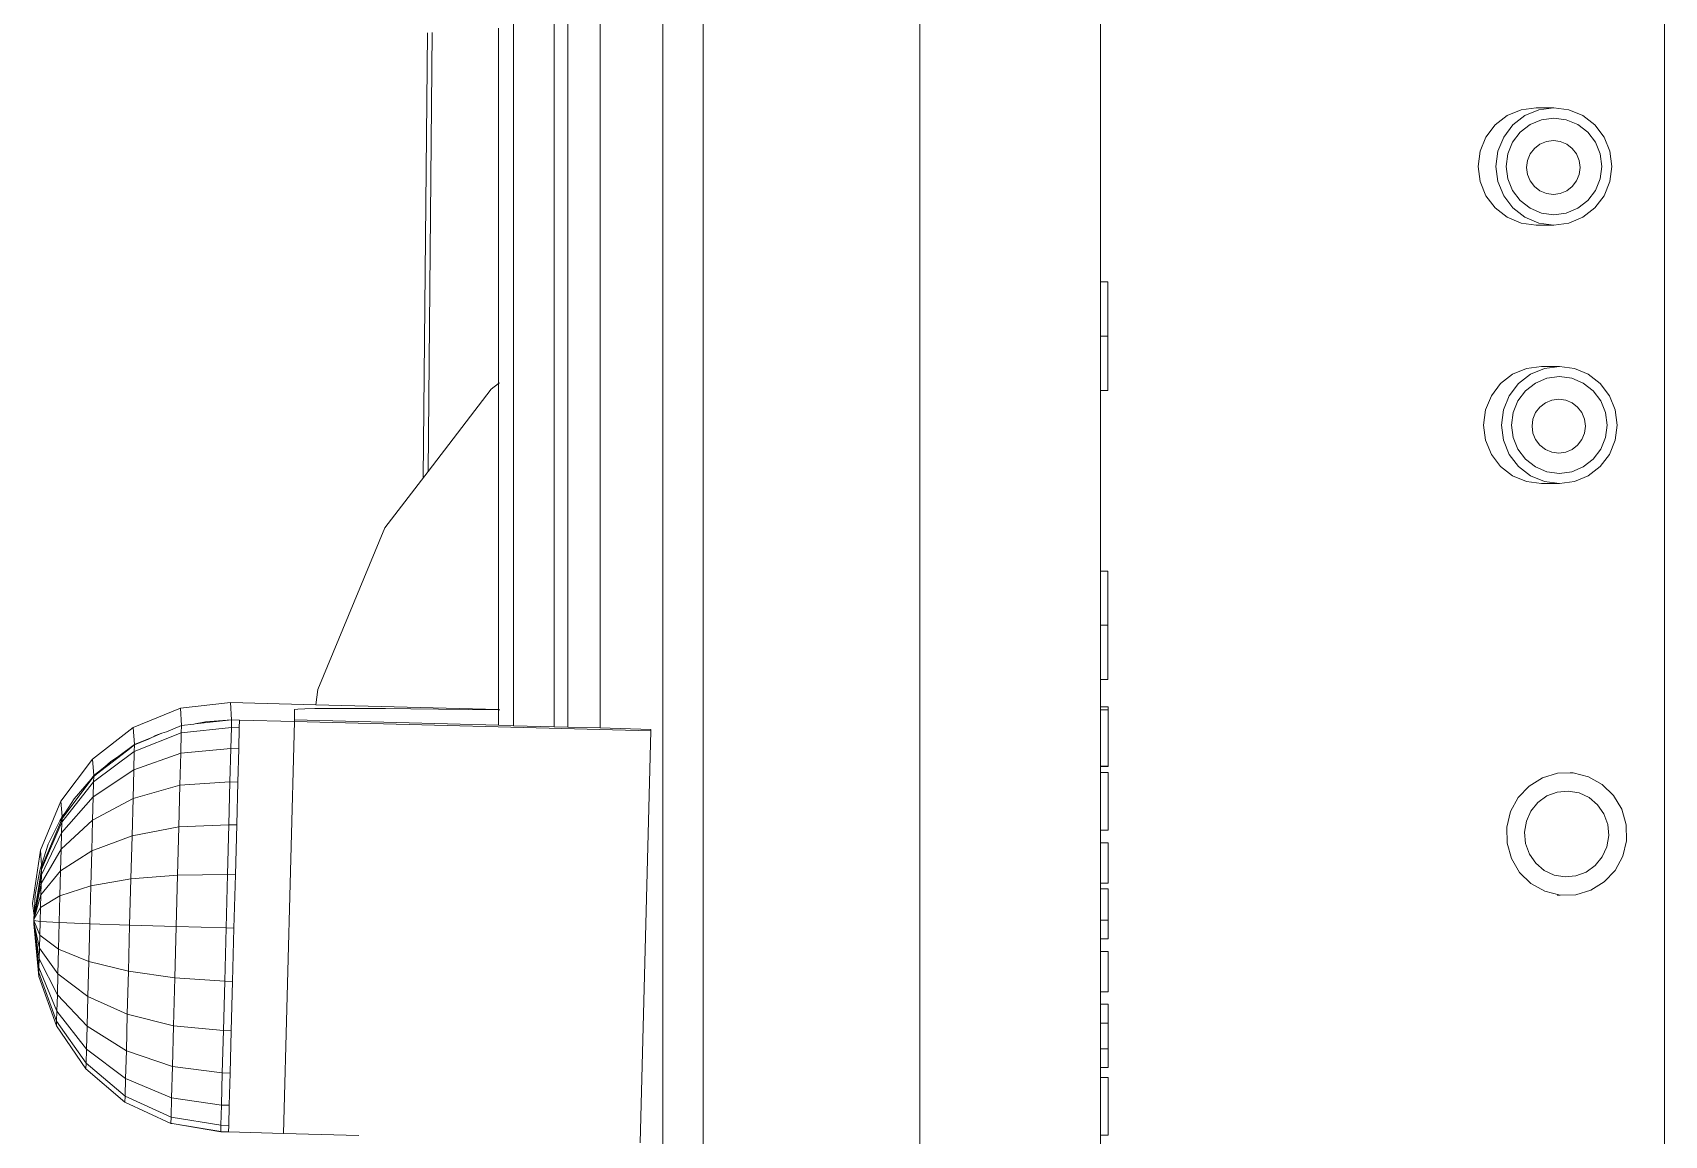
# Model space of a CAD drawing. Header units: millimetres. Extents: x 1448174 to 1599581, y -224422 to -106989.
# Drawn here: x 1466927.1 to 1467165.1, y -127194.9 to -127034.2 of the extents above; entities that cross this region are included whole.
import ezdxf

# ---------------------------------------------------------------- set-up
doc = ezdxf.new("R2010")
doc.units = ezdxf.units.MM
doc.header["$LTSCALE"] = 600
doc.header["$MEASUREMENT"] = 0
doc.layers.add('furniture', color=30, linetype='Continuous', lineweight=9)

msp = doc.modelspace()

# ---------------------------------------------------------------- linework, layer by layer
at = {"layer": 'furniture'}
for p, q in [((1467165.0903, -127386.1827), (1467165.0903, -126941.1498)), ((1467056.5192, -126954.69), (1467056.5192, -127358.6825)), ((1466997.2548, -127135.1996), (1466997.2548, -126968.7595)), ((1467003.1923, -127135.3567), (1467003.1923, -126968.7595)), ((1467019.0197, -127347.916), (1467019.0197, -126980.8026)), ((1467024.9117, -126980.8026), (1467024.9117, -127347.916)), ((1467005.1845, -126988.0308), (1467005.1845, -127135.4095)), ((1467009.8991, -127135.5342), (1467009.8991, -126988.0308)), ((1467082.8587, -126998.7826), (1467082.8587, -127070.5243)), ((1466984.7169, -127034.1935), (1466984.1168, -127099.0529)), ((1466985.4015, -127034.1647), (1466984.8095, -127098.1503)), ((1466995.0989, -127085.3191), (1466995.0989, -127033.5484)), ((1467142.1725, -127046.2784), (1467140.4225, -127047.6358)), ((1467144.2105, -127045.4251), (1467142.1725, -127046.2784)), ((1467144.7612, -127046.2784), (1467143.0111, -127047.6358)), ((1467146.3975, -127045.1341), (1467144.2105, -127045.4251)), ((1467146.7992, -127045.4251), (1467144.7612, -127046.2784)), ((1467146.3975, -127045.1341), (1467148.9862, -127045.1341)), ((1467148.9862, -127045.1341), (1467146.7992, -127045.4251)), ((1467151.1732, -127045.4251), (1467148.9862, -127045.1341)), ((1467153.2112, -127046.2784), (1467151.1732, -127045.4251)), ((1467154.9612, -127047.6358), (1467153.2112, -127046.2784)), ((1467140.4225, -127047.6358), (1467139.0796, -127049.4049)), ((1467143.0111, -127047.6358), (1467141.6683, -127049.4049)), ((1467144.053, -127048.689), (1467142.9443, -127050.1496)), ((1467145.4979, -127047.5683), (1467144.053, -127048.689)), ((1467147.1805, -127046.8637), (1467145.4979, -127047.5683)), ((1467148.9862, -127046.6234), (1467147.1805, -127046.8637)), ((1467150.7918, -127046.8637), (1467148.9862, -127046.6234)), ((1467152.4745, -127047.5683), (1467150.7918, -127046.8637)), ((1467153.9194, -127048.689), (1467152.4745, -127047.5683)), ((1467155.0281, -127050.1496), (1467153.9194, -127048.689)), ((1467156.3041, -127049.4049), (1467154.9612, -127047.6358)), ((1467139.0796, -127049.4049), (1467138.2355, -127051.4649)), ((1467141.6683, -127049.4049), (1467140.8241, -127051.4649)), ((1467142.9443, -127050.1496), (1467142.2473, -127051.8504)), ((1467146.1469, -127051.046), (1467145.5278, -127051.8616)), ((1467146.9537, -127050.4202), (1467146.1469, -127051.046)), ((1467147.8933, -127050.0268), (1467146.9537, -127050.4202)), ((1467148.9016, -127049.8926), (1467147.8933, -127050.0268)), ((1467149.9098, -127050.0268), (1467148.9016, -127049.8926)), ((1467150.8494, -127050.4202), (1467149.9098, -127050.0268)), ((1467151.6562, -127051.046), (1467150.8494, -127050.4202)), ((1467152.2753, -127051.8616), (1467151.6562, -127051.046)), ((1467155.725, -127051.8504), (1467155.0281, -127050.1496)), ((1467157.1482, -127051.4649), (1467156.3041, -127049.4049)), ((1467138.2355, -127051.4649), (1467137.9475, -127053.6757)), ((1467137.9475, -127053.6757), (1467138.2355, -127055.8864)), ((1467140.8241, -127051.4649), (1467140.5362, -127053.6757)), ((1467140.5362, -127053.6757), (1467140.8241, -127055.8864)), ((1467142.2473, -127051.8504), (1467142.0096, -127053.6757)), ((1467142.0096, -127053.6757), (1467142.2473, -127055.5009)), ((1467145.1387, -127052.8113), (1467145.0059, -127053.8305)), ((1467145.5278, -127051.8616), (1467145.1387, -127052.8113)), ((1467152.6644, -127052.8113), (1467152.2753, -127051.8616)), ((1467152.7972, -127053.8305), (1467152.6644, -127052.8113)), ((1467155.9627, -127053.6757), (1467155.725, -127051.8504)), ((1467155.725, -127055.5009), (1467155.9627, -127053.6757)), ((1467157.4361, -127053.6757), (1467157.1482, -127051.4649)), ((1467157.1482, -127055.8864), (1467157.4361, -127053.6757)), ((1467138.2355, -127055.8864), (1467139.0796, -127057.9465)), ((1467140.8241, -127055.8864), (1467141.6683, -127057.9465)), ((1467142.2473, -127055.5009), (1467142.9443, -127057.2018)), ((1467145.0059, -127053.8305), (1467145.1387, -127054.8497)), ((1467145.1387, -127054.8497), (1467145.5278, -127055.7994)), ((1467145.5278, -127055.7994), (1467146.1469, -127056.615)), ((1467151.6562, -127056.615), (1467152.2753, -127055.7994)), ((1467152.2753, -127055.7994), (1467152.6644, -127054.8497)), ((1467152.6644, -127054.8497), (1467152.7972, -127053.8305)), ((1467155.0281, -127057.2018), (1467155.725, -127055.5009)), ((1467156.3041, -127057.9465), (1467157.1482, -127055.8864)), ((1467139.0796, -127057.9465), (1467140.4225, -127059.7155)), ((1467141.6683, -127057.9465), (1467143.0111, -127059.7155)), ((1467142.9443, -127057.2018), (1467144.053, -127058.6624)), ((1467146.1469, -127056.615), (1467146.9537, -127057.2408)), ((1467146.9537, -127057.2408), (1467147.8933, -127057.6342)), ((1467147.8933, -127057.6342), (1467148.9016, -127057.7684)), ((1467148.9016, -127057.7684), (1467149.9098, -127057.6342)), ((1467149.9098, -127057.6342), (1467150.8494, -127057.2408)), ((1467150.8494, -127057.2408), (1467151.6562, -127056.615)), ((1467153.9194, -127058.6624), (1467155.0281, -127057.2018)), ((1467154.9612, -127059.7155), (1467156.3041, -127057.9465)), ((1467140.4225, -127059.7155), (1467142.1725, -127061.0729)), ((1467143.0111, -127059.7155), (1467144.7612, -127061.0729)), ((1467144.053, -127058.6624), (1467145.4979, -127059.7831)), ((1467145.4979, -127059.7831), (1467147.1805, -127060.4876)), ((1467147.1805, -127060.4876), (1467148.9862, -127060.7279)), ((1467148.9862, -127060.7279), (1467150.7918, -127060.4876)), ((1467150.7918, -127060.4876), (1467152.4745, -127059.7831)), ((1467152.4745, -127059.7831), (1467153.9194, -127058.6624)), ((1467153.2112, -127061.0729), (1467154.9612, -127059.7155)), ((1467142.1725, -127061.0729), (1467144.2105, -127061.9262)), ((1467144.2105, -127061.9262), (1467146.3975, -127062.2173)), ((1467144.7612, -127061.0729), (1467146.7992, -127061.9262)), ((1467146.3975, -127062.2173), (1467148.9862, -127062.2173)), ((1467146.7992, -127061.9262), (1467148.9862, -127062.2173)), ((1467148.9862, -127062.2173), (1467151.1732, -127061.9262)), ((1467151.1732, -127061.9262), (1467153.2112, -127061.0729)), ((1467082.8587, -127070.5243), (1467083.9123, -127070.5243)), ((1467082.8587, -127070.5243), (1467082.8587, -127078.4262)), ((1467083.9123, -127078.4262), (1467083.9123, -127070.5243)), ((1467082.8587, -127078.4262), (1467083.9123, -127078.4262)), ((1467082.8587, -127078.4262), (1467082.8587, -127086.328)), ((1467083.9123, -127086.328), (1467083.9123, -127078.4262)), ((1467142.9614, -127083.9784), (1467141.2114, -127085.3358)), ((1467144.9994, -127083.1251), (1467142.9614, -127083.9784)), ((1467145.5501, -127083.9784), (1467143.8, -127085.3358)), ((1467147.1864, -127082.8341), (1467144.9994, -127083.1251)), ((1467147.5881, -127083.1251), (1467145.5501, -127083.9784)), ((1467147.9694, -127084.5637), (1467146.2868, -127085.2683)), ((1467147.1864, -127082.8341), (1467149.7751, -127082.8341)), ((1467149.7751, -127082.8341), (1467147.5881, -127083.1251)), ((1467149.7751, -127084.3234), (1467147.9694, -127084.5637)), ((1467151.9621, -127083.1251), (1467149.7751, -127082.8341)), ((1467151.5807, -127084.5637), (1467149.7751, -127084.3234)), ((1467153.2634, -127085.2683), (1467151.5807, -127084.5637)), ((1467154.0001, -127083.9784), (1467151.9621, -127083.1251)), ((1467155.7501, -127085.3358), (1467154.0001, -127083.9784)), ((1466984.8095, -127098.1503), (1466994.0198, -127086.1471)), ((1466994.0198, -127086.1471), (1466995.0989, -127085.3191)), ((1466995.0989, -127085.3191), (1466995.2411, -127085.21)), ((1466995.0989, -127132.8546), (1466995.0989, -127085.3191)), ((1467082.8587, -127086.328), (1467083.9123, -127086.328)), ((1467082.8587, -127112.6676), (1467082.8587, -127086.328)), ((1467141.2114, -127085.3358), (1467139.8685, -127087.1049)), ((1467143.8, -127085.3358), (1467142.4572, -127087.1049)), ((1467144.8419, -127086.389), (1467143.7332, -127087.8496)), ((1467146.2868, -127085.2683), (1467144.8419, -127086.389)), ((1467154.7083, -127086.389), (1467153.2634, -127085.2683)), ((1467155.817, -127087.8496), (1467154.7083, -127086.389)), ((1467157.093, -127087.1049), (1467155.7501, -127085.3358)), ((1467139.0244, -127089.1649), (1467138.7364, -127091.3757)), ((1467139.8685, -127087.1049), (1467139.0244, -127089.1649)), ((1467141.613, -127089.1649), (1467141.3251, -127091.3757)), ((1467142.4572, -127087.1049), (1467141.613, -127089.1649)), ((1467143.7332, -127087.8496), (1467143.0362, -127089.5504)), ((1467146.9358, -127088.746), (1467146.3168, -127089.5616)), ((1467147.7427, -127088.1202), (1467146.9358, -127088.746)), ((1467148.6822, -127087.7268), (1467147.7427, -127088.1202)), ((1467149.6905, -127087.5926), (1467148.6822, -127087.7268)), ((1467150.6987, -127087.7268), (1467149.6905, -127087.5926)), ((1467151.6383, -127088.1202), (1467150.6987, -127087.7268)), ((1467152.4451, -127088.746), (1467151.6383, -127088.1202)), ((1467153.0642, -127089.5616), (1467152.4451, -127088.746)), ((1467156.5139, -127089.5504), (1467155.817, -127087.8496)), ((1467157.9371, -127089.1649), (1467157.093, -127087.1049)), ((1467158.2251, -127091.3757), (1467157.9371, -127089.1649)), ((1467138.7364, -127091.3757), (1467139.0244, -127093.5864)), ((1467141.3251, -127091.3757), (1467141.613, -127093.5864)), ((1467143.0362, -127089.5504), (1467142.7985, -127091.3757)), ((1467142.7985, -127091.3757), (1467143.0362, -127093.2009)), ((1467145.9276, -127090.5113), (1467145.7948, -127091.5305)), ((1467145.7948, -127091.5305), (1467145.9276, -127092.5497)), ((1467146.3168, -127089.5616), (1467145.9276, -127090.5113)), ((1467153.4533, -127090.5113), (1467153.0642, -127089.5616)), ((1467153.5861, -127091.5305), (1467153.4533, -127090.5113)), ((1467153.4533, -127092.5497), (1467153.5861, -127091.5305)), ((1467156.7517, -127091.3757), (1467156.5139, -127089.5504)), ((1467156.5139, -127093.2009), (1467156.7517, -127091.3757)), ((1467157.9371, -127093.5864), (1467158.2251, -127091.3757)), ((1467139.0244, -127093.5864), (1467139.8685, -127095.6465)), ((1467141.613, -127093.5864), (1467142.4572, -127095.6465)), ((1467143.0362, -127093.2009), (1467143.7332, -127094.9018)), ((1467145.9276, -127092.5497), (1467146.3168, -127093.4994)), ((1467146.3168, -127093.4994), (1467146.9358, -127094.315)), ((1467152.4451, -127094.315), (1467153.0642, -127093.4994)), ((1467153.0642, -127093.4994), (1467153.4533, -127092.5497)), ((1467155.817, -127094.9018), (1467156.5139, -127093.2009)), ((1467157.093, -127095.6465), (1467157.9371, -127093.5864)), ((1467139.8685, -127095.6465), (1467141.2114, -127097.4155)), ((1467142.4572, -127095.6465), (1467143.8, -127097.4155)), ((1467143.7332, -127094.9018), (1467144.8419, -127096.3623)), ((1467144.8419, -127096.3623), (1467146.2868, -127097.4831)), ((1467146.9358, -127094.315), (1467147.7427, -127094.9408)), ((1467147.7427, -127094.9408), (1467148.6822, -127095.3342)), ((1467148.6822, -127095.3342), (1467149.6905, -127095.4684)), ((1467149.6905, -127095.4684), (1467150.6987, -127095.3342)), ((1467150.6987, -127095.3342), (1467151.6383, -127094.9408)), ((1467151.6383, -127094.9408), (1467152.4451, -127094.315)), ((1467153.2634, -127097.4831), (1467154.7083, -127096.3623)), ((1467154.7083, -127096.3623), (1467155.817, -127094.9018)), ((1467155.7501, -127097.4155), (1467157.093, -127095.6465)), ((1466978.5006, -127106.3722), (1466984.8095, -127098.1503)), ((1467141.2114, -127097.4155), (1467142.9614, -127098.7729)), ((1467142.9614, -127098.7729), (1467144.9994, -127099.6262)), ((1467143.8, -127097.4155), (1467145.5501, -127098.7729)), ((1467145.5501, -127098.7729), (1467147.5881, -127099.6262)), ((1467146.2868, -127097.4831), (1467147.9694, -127098.1876)), ((1467147.9694, -127098.1876), (1467149.7751, -127098.4279)), ((1467149.7751, -127098.4279), (1467151.5807, -127098.1876)), ((1467151.5807, -127098.1876), (1467153.2634, -127097.4831)), ((1467151.9621, -127099.6262), (1467154.0001, -127098.7729)), ((1467154.0001, -127098.7729), (1467155.7501, -127097.4155)), ((1467144.9994, -127099.6262), (1467147.1864, -127099.9173)), ((1467147.1864, -127099.9173), (1467149.7751, -127099.9173)), ((1467147.5881, -127099.6262), (1467149.7751, -127099.9173)), ((1467149.7751, -127099.9173), (1467151.9621, -127099.6262)), ((1466968.7448, -127129.9248), (1466978.5006, -127106.3722)), ((1467082.8587, -127112.6676), (1467083.9123, -127112.6676)), ((1467082.8587, -127112.6676), (1467082.8587, -127120.5695)), ((1467083.9123, -127120.5695), (1467083.9123, -127112.6676)), ((1467082.8587, -127120.5695), (1467083.9123, -127120.5695)), ((1467082.8587, -127128.4713), (1467082.8587, -127120.5695)), ((1467083.9123, -127120.5695), (1467083.9123, -127128.4713)), ((1467082.8587, -127128.4713), (1467083.9123, -127128.4713)), ((1467082.8587, -127132.4635), (1467082.8587, -127128.4713)), ((1466948.6828, -127132.6503), (1466955.9923, -127131.8202)), ((1466955.9923, -127131.8202), (1466956.1564, -127134.3504)), ((1466955.9923, -127131.8202), (1466968.4519, -127132.1497)), ((1466968.4519, -127132.1497), (1466968.7448, -127129.9248)), ((1466968.4519, -127132.1497), (1466995.0989, -127132.8546)), ((1466941.8239, -127135.4694), (1466948.6828, -127132.6503)), ((1466948.6828, -127132.6503), (1466948.8469, -127135.1805)), ((1466950.8252, -127134.941), (1466956.1564, -127134.3504)), ((1466956.1564, -127134.3504), (1466952.3639, -127134.6241)), ((1466956.1564, -127134.3504), (1466956.1272, -127135.4519)), ((1466956.1564, -127134.3504), (1466957.3026, -127134.3998)), ((1466957.3026, -127134.3998), (1466957.2735, -127135.5015)), ((1466965.3086, -127134.5925), (1466957.3026, -127134.3998)), ((1466965.3086, -127132.8498), (1466965.8286, -127132.7894)), ((1466965.3086, -127134.3544), (1466965.3086, -127132.8498)), ((1466965.3086, -127134.5925), (1466965.3086, -127134.3544)), ((1466965.3086, -127134.3544), (1466995.0989, -127135.1426)), ((1466965.8286, -127132.7894), (1466966.8203, -127132.7421)), ((1466966.8203, -127132.7421), (1466968.279, -127132.708)), ((1466968.279, -127132.708), (1466970.1983, -127132.6872)), ((1466970.1983, -127132.6872), (1466972.5692, -127132.68)), ((1466972.5692, -127132.68), (1466975.3812, -127132.6863)), ((1466975.3812, -127132.6863), (1466978.6213, -127132.706)), ((1466978.6213, -127132.706), (1466982.2748, -127132.7392)), ((1466982.2748, -127132.7392), (1466986.3252, -127132.7856)), ((1466986.3252, -127132.7856), (1466990.754, -127132.845)), ((1466990.754, -127132.845), (1466995.0989, -127132.9105)), ((1466995.0989, -127132.8546), (1466995.2411, -127132.8584)), ((1466995.0989, -127132.9105), (1466995.0989, -127132.8546)), ((1466995.0989, -127135.1426), (1466995.0989, -127132.9105)), ((1466995.0989, -127132.9105), (1466995.2411, -127132.9127)), ((1467082.8587, -127132.4635), (1467083.9887, -127132.4635)), ((1467082.8587, -127132.4635), (1467082.8587, -127132.896)), ((1467082.8587, -127132.896), (1467083.9887, -127132.896)), ((1467082.8587, -127132.896), (1467082.8587, -127141.0995)), ((1467083.9887, -127132.4635), (1467083.9887, -127132.896)), ((1467083.9887, -127132.896), (1467083.9887, -127141.0995)), ((1466935.8829, -127140.0856), (1466941.8239, -127135.4694)), ((1466941.8239, -127135.4694), (1466941.9833, -127137.9282)), ((1466948.8187, -127136.2434), (1466941.9627, -127138.9513)), ((1466944.5097, -127136.9079), (1466941.9833, -127137.9282)), ((1466944.5097, -127136.9079), (1466943.947, -127137.1902)), ((1466946.0013, -127136.3069), (1466944.5097, -127136.9079)), ((1466945.0477, -127136.6379), (1466944.5097, -127136.9079)), ((1466946.0013, -127136.3069), (1466945.0477, -127136.6379)), ((1466946.6777, -127136.0721), (1466946.0013, -127136.3069)), ((1466946.6777, -127136.0721), (1466948.8469, -127135.1805)), ((1466948.8187, -127136.2434), (1466948.7401, -127139.214)), ((1466948.8469, -127135.1805), (1466948.8187, -127136.2434)), ((1466956.1272, -127135.4519), (1466948.8187, -127136.2434)), ((1466948.8469, -127135.1805), (1466950.6645, -127134.9741)), ((1466950.8252, -127134.941), (1466950.6645, -127134.9741)), ((1466952.3639, -127134.6241), (1466950.8252, -127134.941)), ((1466956.1272, -127135.4519), (1466956.0458, -127138.5271)), ((1466957.2735, -127135.5015), (1466956.1272, -127135.4519)), ((1466957.1922, -127138.5747), (1466957.2735, -127135.5015)), ((1466963.72, -127194.6243), (1466965.3086, -127134.5925)), ((1467017.3153, -127135.9685), (1466965.3086, -127134.5925)), ((1466995.0989, -127135.1426), (1466997.2548, -127135.1996)), ((1466997.2548, -127135.1996), (1467003.1923, -127135.3567)), ((1467003.1923, -127135.3567), (1467005.1845, -127135.4095)), ((1467005.1845, -127135.4095), (1467009.8991, -127135.5342)), ((1467009.8991, -127135.5342), (1467017.3153, -127135.7304)), ((1467017.3153, -127135.9685), (1467015.7268, -127195.9986)), ((1467017.3153, -127135.9685), (1467017.3153, -127135.7304)), ((1466941.9627, -127138.9513), (1466936.0264, -127143.3911)), ((1466940.8307, -127138.8988), (1466936.4721, -127142.2854)), ((1466941.9833, -127137.9282), (1466939.7353, -127139.6421)), ((1466940.8307, -127138.8988), (1466939.7353, -127139.6421)), ((1466940.8307, -127138.8988), (1466941.9879, -127137.9997)), ((1466941.9627, -127138.9513), (1466941.8923, -127141.6148)), ((1466948.7401, -127139.214), (1466941.8923, -127141.6148)), ((1466941.9879, -127137.9997), (1466941.9627, -127138.9513)), ((1466941.9833, -127137.9282), (1466941.9879, -127137.9997)), ((1466941.9879, -127137.9997), (1466943.901, -127137.2133)), ((1466943.947, -127137.1902), (1466943.901, -127137.2133)), ((1466948.7401, -127139.214), (1466948.6165, -127143.8854)), ((1466956.0458, -127138.5271), (1466948.7401, -127139.214)), ((1466956.0458, -127138.5271), (1466955.9179, -127143.3632)), ((1466957.1922, -127138.5747), (1466956.0458, -127138.5271)), ((1466957.1922, -127138.5747), (1466957.0643, -127143.4076)), ((1466931.2648, -127146.1841), (1466935.8829, -127140.0856)), ((1466935.8829, -127140.0856), (1466936.0513, -127142.4507)), ((1466941.8923, -127141.6148), (1466935.9689, -127145.566)), ((1466937.6922, -127141.1997), (1466936.0513, -127142.4507)), ((1466937.6922, -127141.1997), (1466936.4721, -127142.2854)), ((1466938.503, -127140.4782), (1466937.6922, -127141.1997)), ((1466939.7353, -127139.6421), (1466938.503, -127140.4782)), ((1466941.8923, -127141.6148), (1466941.7814, -127145.8033)), ((1467082.8587, -127141.0995), (1467083.9887, -127141.0995)), ((1467082.8587, -127141.1655), (1467082.8587, -127141.0995)), ((1467082.8587, -127141.1655), (1467083.9887, -127141.1655)), ((1467082.8587, -127142.0379), (1467082.8587, -127141.1655)), ((1467083.9887, -127141.0995), (1467083.9887, -127141.1655)), ((1466936.0264, -127143.3911), (1466931.4143, -127149.2602)), ((1466931.4288, -127148.7143), (1466935.9355, -127142.7629)), ((1466935.6625, -127143.0058), (1466933.1767, -127145.8829)), ((1466936.0513, -127142.4507), (1466935.6625, -127143.0058)), ((1466935.9355, -127142.7629), (1466935.6625, -127143.0058)), ((1466935.9355, -127142.7629), (1466936.0469, -127142.6158)), ((1466936.0264, -127143.3911), (1466935.9689, -127145.566)), ((1466936.0469, -127142.6158), (1466936.0264, -127143.3911)), ((1466936.0469, -127142.6158), (1466936.4721, -127142.2854)), ((1466936.0513, -127142.4507), (1466936.0469, -127142.6158)), ((1466948.6165, -127143.8854), (1466941.7814, -127145.8033)), ((1466948.6165, -127143.8854), (1466948.4563, -127149.9394)), ((1466955.9179, -127143.3632), (1466948.6165, -127143.8854)), ((1466955.9179, -127143.3632), (1466955.752, -127149.6305)), ((1466957.0643, -127143.4076), (1466955.9179, -127143.3632)), ((1466957.0643, -127143.4076), (1466956.8985, -127149.6707)), ((1467082.8587, -127142.0379), (1467083.9887, -127142.0379)), ((1467082.8587, -127142.0379), (1467082.8587, -127150.4393)), ((1467083.9887, -127142.0379), (1467083.9887, -127150.4393)), ((1467145.3512, -127143.9919), (1467143.7642, -127145.6786)), ((1467147.3123, -127142.7816), (1467145.3512, -127143.9919)), ((1467149.5137, -127142.1301), (1467147.3123, -127142.7816)), ((1467151.3386, -127142.0819), (1467149.5137, -127142.1301)), ((1467151.3739, -127142.091), (1467151.3386, -127142.0819)), ((1467151.8054, -127142.0819), (1467151.3739, -127142.091)), ((1467154.0313, -127142.6402), (1467151.8054, -127142.0819)), ((1467156.0397, -127143.767), (1467154.0313, -127142.6402)), ((1467157.6936, -127145.3855), (1467156.0397, -127143.767)), ((1466928.2841, -127153.3494), (1466931.2648, -127146.1841)), ((1466931.2648, -127146.1841), (1466931.4362, -127148.4342)), ((1466935.9689, -127145.566), (1466931.3736, -127150.7983)), ((1466933.1767, -127145.8829), (1466931.8652, -127147.8779)), ((1466935.9689, -127145.566), (1466935.8784, -127148.9862)), ((1466941.7814, -127145.8033), (1466935.8784, -127148.9862)), ((1466941.7814, -127145.8033), (1466941.6378, -127151.2314)), ((1467143.7642, -127145.6786), (1467142.6592, -127147.7267)), ((1467146.6623, -127146.3836), (1467145.6375, -127147.6428)), ((1467147.9716, -127145.4378), (1467146.6623, -127146.3836)), ((1467149.4765, -127144.8699), (1467147.9716, -127145.4378)), ((1467151.0741, -127144.7185), (1467149.4765, -127144.8699)), ((1467152.6558, -127144.9939), (1467151.0741, -127144.7185)), ((1467154.1136, -127145.6775), (1467152.6558, -127144.9939)), ((1467155.3484, -127146.7225), (1467154.1136, -127145.6775)), ((1467158.8804, -127147.3854), (1467157.6936, -127145.3855)), ((1466928.4482, -127155.8796), (1466931.4288, -127148.7143)), ((1466931.4186, -127148.5574), (1466931.0881, -127149.0601)), ((1466931.4362, -127148.4342), (1466931.414, -127148.4866)), ((1466931.414, -127148.4866), (1466931.4335, -127148.5347)), ((1466931.414, -127148.4866), (1466931.4186, -127148.5574)), ((1466931.4288, -127148.7143), (1466931.4143, -127149.2602)), ((1466931.4335, -127148.5347), (1466931.4186, -127148.5574)), ((1466931.8652, -127147.8779), (1466931.4362, -127148.4342)), ((1467142.6592, -127147.7267), (1467142.1118, -127149.9967)), ((1467145.6375, -127147.6428), (1467144.9672, -127149.1295)), ((1467156.2758, -127148.0578), (1467155.3484, -127146.7225)), ((1467156.8327, -127149.5924), (1467156.2758, -127148.0578)), ((1467159.5192, -127149.6304), (1467158.8804, -127147.3854)), ((1466931.3736, -127150.7983), (1466928.4197, -127156.9552)), ((1466931.4143, -127149.2602), (1466928.4408, -127156.1587)), ((1466931.0881, -127149.0601), (1466929.4326, -127152.4829)), ((1466935.8784, -127148.9862), (1466931.3096, -127153.2171)), ((1466931.3736, -127150.7983), (1466931.3096, -127153.2171)), ((1466931.4143, -127149.2602), (1466931.3736, -127150.7983)), ((1466935.8784, -127148.9862), (1466935.7611, -127153.4185)), ((1466941.6378, -127151.2314), (1466935.7611, -127153.4185)), ((1466941.6378, -127151.2314), (1466941.4711, -127157.5292)), ((1466948.4563, -127149.9394), (1466941.6378, -127151.2314)), ((1466948.4563, -127149.9394), (1466948.2704, -127156.9633)), ((1466955.752, -127149.6305), (1466948.4563, -127149.9394)), ((1466955.752, -127149.6305), (1466955.5596, -127156.902)), ((1466956.8985, -127149.6707), (1466955.752, -127149.6305)), ((1466956.8985, -127149.6707), (1466956.7062, -127156.9373)), ((1467082.8587, -127152.2574), (1467082.8587, -127150.4393)), ((1467082.8587, -127150.4393), (1467083.9887, -127150.4393)), ((1467142.1118, -127149.9967), (1467142.1591, -127152.3338)), ((1467144.9672, -127149.1295), (1467144.6971, -127150.7425)), ((1467144.6971, -127150.7425), (1467144.8456, -127152.3718)), ((1467156.7111, -127152.8347), (1467156.9812, -127151.2217)), ((1467156.9812, -127151.2217), (1467156.8327, -127149.5924)), ((1467159.5665, -127151.9675), (1467159.5192, -127149.6304)), ((1466927.1442, -127161.0931), (1466928.2841, -127153.3494)), ((1466928.2841, -127153.3494), (1466928.4254, -127155.5278)), ((1466931.3096, -127153.2171), (1466928.3866, -127158.2078)), ((1466929.4326, -127152.4829), (1466928.4254, -127155.5278)), ((1466931.3096, -127153.2171), (1466931.2267, -127156.3517)), ((1466935.7611, -127153.4185), (1466931.2267, -127156.3517)), ((1466935.7611, -127153.4185), (1466935.625, -127158.5611)), ((1467082.8587, -127158.1369), (1467082.8587, -127152.2574)), ((1467082.8587, -127152.2574), (1467083.9887, -127152.2574)), ((1467083.9887, -127152.2574), (1467083.9887, -127158.1369)), ((1467142.1591, -127152.3338), (1467142.7979, -127154.5788)), ((1467144.8456, -127152.3718), (1467145.4025, -127153.9064)), ((1467156.0408, -127154.3215), (1467156.7111, -127152.8347)), ((1467159.0191, -127154.2375), (1467159.5665, -127151.9675)), ((1466928.4254, -127155.5278), (1466928.2385, -127156.0926)), ((1466928.4482, -127155.8796), (1466928.4408, -127156.1587)), ((1467142.7979, -127154.5788), (1467143.9847, -127156.5787)), ((1467145.4025, -127153.9064), (1467146.3299, -127155.2417)), ((1467146.3299, -127155.2417), (1467147.5647, -127156.2868)), ((1467153.7067, -127156.5264), (1467155.016, -127155.5806)), ((1467155.016, -127155.5806), (1467156.0408, -127154.3215)), ((1467157.9142, -127156.2856), (1467159.0191, -127154.2375)), ((1466928.3866, -127158.2078), (1466927.336, -127163.4347)), ((1466928.4408, -127156.1587), (1466927.351, -127162.879)), ((1466928.4197, -127156.9552), (1466927.351, -127162.879)), ((1466928.2385, -127156.0926), (1466927.5263, -127159.8275)), ((1466931.2267, -127156.3517), (1466928.3436, -127159.8311)), ((1466928.3866, -127158.2078), (1466928.3436, -127159.8311)), ((1466928.4197, -127156.9552), (1466928.3866, -127158.2078)), ((1466928.4408, -127156.1587), (1466928.4197, -127156.9552)), ((1466931.2267, -127156.3517), (1466931.1304, -127159.9886)), ((1466941.4711, -127157.5292), (1466935.625, -127158.5611)), ((1466941.4711, -127157.5292), (1466941.2928, -127164.2675)), ((1466948.2704, -127156.9633), (1466941.4711, -127157.5292)), ((1466948.2704, -127156.9633), (1466948.0716, -127164.4786)), ((1466955.5596, -127156.902), (1466948.2704, -127156.9633)), ((1466955.5596, -127156.902), (1466955.3537, -127164.6821)), ((1466956.7062, -127156.9373), (1466955.5596, -127156.902)), ((1466956.5005, -127164.7122), (1466956.7062, -127156.9373)), ((1467082.8587, -127159.002), (1467082.8587, -127158.1369)), ((1467082.8587, -127158.1369), (1467083.9887, -127158.1369)), ((1467143.9847, -127156.5787), (1467145.6386, -127158.1972)), ((1467145.6386, -127158.1972), (1467147.647, -127159.324)), ((1467147.5647, -127156.2868), (1467149.0225, -127156.9703)), ((1467149.0225, -127156.9703), (1467150.6042, -127157.2457)), ((1467150.6042, -127157.2457), (1467152.2018, -127157.0943)), ((1467152.2018, -127157.0943), (1467153.7067, -127156.5264)), ((1467154.366, -127159.1826), (1467156.3271, -127157.9723)), ((1467156.3271, -127157.9723), (1467157.9142, -127156.2856)), ((1466928.3436, -127159.8311), (1466927.336, -127163.4347)), ((1466927.5263, -127159.8275), (1466927.351, -127162.879)), ((1466928.3436, -127159.8311), (1466928.2938, -127161.7145)), ((1466931.1304, -127159.9886), (1466928.2938, -127161.7145)), ((1466931.1304, -127159.9886), (1466931.0275, -127163.8798)), ((1466935.625, -127158.5611), (1466931.1304, -127159.9886)), ((1466935.625, -127158.5611), (1466935.4794, -127164.0633)), ((1467082.8587, -127163.5472), (1467082.8587, -127159.002)), ((1467082.8587, -127159.002), (1467083.9887, -127159.002)), ((1467083.9887, -127163.5472), (1467083.9887, -127159.002)), ((1467147.647, -127159.324), (1467149.8729, -127159.8823)), ((1467149.4748, -127159.8823), (1467149.8729, -127159.8823)), ((1467149.8729, -127159.8823), (1467152.1646, -127159.8341)), ((1467152.1646, -127159.8341), (1467154.366, -127159.1826)), ((1466927.1442, -127161.0931), (1466927.351, -127162.879)), ((1466927.351, -127162.879), (1466927.323, -127163.0665)), ((1466927.323, -127163.0665), (1466927.334, -127163.1746)), ((1466928.2938, -127161.7145), (1466927.336, -127163.4347)), ((1466928.2938, -127161.7145), (1466928.2404, -127163.7296)), ((1466927.3324, -127163.8633), (1466927.2956, -127164.0997)), ((1466928.0277, -127171.771), (1466927.2956, -127164.0997)), ((1466927.3113, -127163.6174), (1466927.3134, -127163.588)), ((1466928.2404, -127163.7296), (1466927.3113, -127163.6174)), ((1466928.1873, -127165.7391), (1466927.3113, -127163.6174)), ((1466927.3381, -127163.8269), (1466927.3113, -127163.6174)), ((1466927.3134, -127163.588), (1466927.3224, -127163.5324)), ((1466927.3224, -127163.5324), (1466927.336, -127163.4347)), ((1466927.3324, -127163.8633), (1466927.3381, -127163.8269)), ((1466928.1379, -127167.6061), (1466927.3324, -127163.8633)), ((1466928.0956, -127169.2033), (1466927.3324, -127163.8633)), ((1466928.0634, -127170.4219), (1466927.3324, -127163.8633)), ((1466928.0433, -127171.1788), (1466927.3324, -127163.8633)), ((1466927.334, -127163.1746), (1466927.336, -127163.4347)), ((1466928.2404, -127163.7296), (1466928.1873, -127165.7391)), ((1466931.0275, -127163.8798), (1466928.2404, -127163.7296)), ((1466931.0275, -127163.8798), (1466930.9248, -127167.7603)), ((1466935.4794, -127164.0633), (1466931.0275, -127163.8798)), ((1466935.4794, -127164.0633), (1466935.3342, -127169.5503)), ((1466941.2928, -127164.2675), (1466935.4794, -127164.0633)), ((1466941.2928, -127164.2675), (1466941.115, -127170.9871)), ((1466948.0716, -127164.4786), (1466941.2928, -127164.2675)), ((1466948.0716, -127164.4786), (1466947.8733, -127171.9729)), ((1466955.3537, -127164.6821), (1466948.0716, -127164.4786)), ((1466955.3537, -127164.6821), (1466955.1484, -127172.4405)), ((1466956.5005, -127164.7122), (1466955.3537, -127164.6821)), ((1466956.5005, -127164.7122), (1466956.2953, -127172.4655)), ((1467082.8587, -127166.2891), (1467082.8587, -127163.5472)), ((1467082.8587, -127163.5472), (1467083.9887, -127163.5472)), ((1467083.9887, -127166.2891), (1467083.9887, -127163.5472)), ((1466928.1379, -127167.6061), (1466928.0956, -127169.2033)), ((1466928.1873, -127165.7391), (1466928.1379, -127167.6061)), ((1466930.8294, -127171.3654), (1466928.1379, -127167.6061)), ((1466930.9248, -127167.7603), (1466928.1873, -127165.7391)), ((1466930.9248, -127167.7603), (1466930.8294, -127171.3654)), ((1466935.3342, -127169.5503), (1466930.9248, -127167.7603)), ((1467082.8587, -127168.1072), (1467082.8587, -127166.2891)), ((1467082.8587, -127166.2891), (1467083.9887, -127166.2891)), ((1466928.0956, -127169.2033), (1466928.0634, -127170.4219)), ((1466930.7478, -127174.4497), (1466928.0956, -127169.2033)), ((1466935.3342, -127169.5503), (1466935.1993, -127174.648)), ((1466941.115, -127170.9871), (1466935.3342, -127169.5503)), ((1467082.8587, -127173.9867), (1467082.8587, -127168.1072)), ((1467082.8587, -127168.1072), (1467083.9887, -127168.1072)), ((1467083.9887, -127168.1072), (1467083.9887, -127173.9867)), ((1466928.0433, -127171.1788), (1466928.0277, -127171.771)), ((1466930.6281, -127178.9701), (1466928.0277, -127171.771)), ((1466928.0634, -127170.4219), (1466928.0433, -127171.1788)), ((1466930.6468, -127178.2645), (1466928.0433, -127171.1788)), ((1466930.6855, -127176.8028), (1466928.0634, -127170.4219)), ((1466930.8294, -127171.3654), (1466930.7478, -127174.4497)), ((1466935.1993, -127174.648), (1466930.8294, -127171.3654)), ((1466941.115, -127170.9871), (1466940.9498, -127177.2301)), ((1466947.8733, -127171.9729), (1466941.115, -127170.9871)), ((1466947.8733, -127171.9729), (1466947.689, -127178.9357)), ((1466955.1484, -127172.4405), (1466947.8733, -127171.9729)), ((1466955.1484, -127172.4405), (1466954.9577, -127179.6487)), ((1466956.2953, -127172.4655), (1466955.1484, -127172.4405)), ((1466956.1047, -127179.6688), (1466956.2953, -127172.4655)), ((1466930.7478, -127174.4497), (1466930.6855, -127176.8028)), ((1466935.0839, -127179.0091), (1466930.7478, -127174.4497)), ((1466935.1993, -127174.648), (1466935.0839, -127179.0091)), ((1466940.9498, -127177.2301), (1466935.1993, -127174.648)), ((1467082.8587, -127175.8048), (1467082.8587, -127173.9867)), ((1467082.8587, -127173.9867), (1467083.9887, -127173.9867)), ((1466930.6855, -127176.8028), (1466930.6468, -127178.2645)), ((1466934.9958, -127182.3365), (1466930.6855, -127176.8028)), ((1466940.9498, -127177.2301), (1466940.8085, -127182.571)), ((1466947.689, -127178.9357), (1466940.9498, -127177.2301)), ((1467082.8587, -127178.5466), (1467082.8587, -127175.8048)), ((1467082.8587, -127175.8048), (1467083.9887, -127175.8048)), ((1467083.9887, -127178.5466), (1467083.9887, -127175.8048)), ((1466930.6468, -127178.2645), (1466930.6281, -127178.9701)), ((1466934.9199, -127185.2063), (1466930.6281, -127178.9701)), ((1466934.9412, -127184.4033), (1466930.6468, -127178.2645)), ((1466935.0839, -127179.0091), (1466934.9958, -127182.3365)), ((1466940.8085, -127182.571), (1466935.0839, -127179.0091)), ((1466947.689, -127178.9357), (1466947.5314, -127184.8924)), ((1466954.9577, -127179.6487), (1466947.689, -127178.9357)), ((1466954.9577, -127179.6487), (1466954.7945, -127185.8153)), ((1466956.1047, -127179.6688), (1466954.9577, -127179.6487)), ((1466955.9416, -127185.8313), (1466956.1047, -127179.6688)), ((1467082.8587, -127182.2781), (1467082.8587, -127178.5466)), ((1467082.8587, -127178.5466), (1467083.9887, -127178.5466)), ((1467083.9887, -127182.2781), (1467083.9887, -127178.5466)), ((1466934.9412, -127184.4033), (1466934.9199, -127185.2063)), ((1466934.9958, -127182.3365), (1466934.9412, -127184.4033)), ((1466940.6337, -127189.1769), (1466934.9412, -127184.4033)), ((1466940.7006, -127186.6458), (1466934.9958, -127182.3365)), ((1466940.8085, -127182.571), (1466940.7006, -127186.6458)), ((1466947.5314, -127184.8924), (1466940.8085, -127182.571)), ((1467082.8587, -127185.0199), (1467082.8587, -127182.2781)), ((1467082.8587, -127182.2781), (1467083.9887, -127182.2781)), ((1467083.9887, -127185.0199), (1467083.9887, -127182.2781)), ((1466940.6104, -127190.0546), (1466934.9199, -127185.2063)), ((1466940.7006, -127186.6458), (1466940.6337, -127189.1769)), ((1466947.4111, -127189.4371), (1466940.7006, -127186.6458)), ((1466947.5314, -127184.8924), (1466947.4111, -127189.4371)), ((1466954.7945, -127185.8153), (1466947.5314, -127184.8924)), ((1466954.7945, -127185.8153), (1466954.67, -127190.5201)), ((1466955.9416, -127185.8313), (1466954.7945, -127185.8153)), ((1466955.8172, -127190.533), (1466955.9416, -127185.8313)), ((1467082.8587, -127185.0199), (1467083.9887, -127185.0199)), ((1467082.8587, -127186.4862), (1467082.8587, -127185.0199)), ((1467082.8587, -127186.4862), (1467083.9887, -127186.4862)), ((1467082.8587, -127186.4862), (1467082.8587, -127194.8876)), ((1467083.9887, -127186.4862), (1467083.9887, -127194.8876)), ((1466940.6337, -127189.1769), (1466940.6104, -127190.0546)), ((1466947.3364, -127192.26), (1466940.6337, -127189.1769)), ((1466947.312, -127193.1847), (1466940.6104, -127190.0546)), ((1466947.4111, -127189.4371), (1466947.3364, -127192.26)), ((1466954.67, -127190.5201), (1466947.4111, -127189.4371)), ((1466954.67, -127190.5201), (1466954.5926, -127193.4425)), ((1466955.8172, -127190.533), (1466954.67, -127190.5201)), ((1466955.8172, -127190.533), (1466955.7399, -127193.4534)), ((1466947.3364, -127192.26), (1466947.312, -127193.1847)), ((1466947.4977, -127193.1699), (1466947.312, -127193.1847)), ((1466954.5926, -127193.4425), (1466947.3364, -127192.26)), ((1466954.5685, -127194.3535), (1466947.4977, -127193.1699)), ((1466954.5678, -127194.3832), (1466947.4977, -127193.1699)), ((1466954.5926, -127193.4425), (1466954.5685, -127194.3535)), ((1466955.7399, -127193.4534), (1466954.5926, -127193.4425)), ((1466955.7399, -127193.4534), (1466955.7151, -127194.3939)), ((1466954.5685, -127194.3535), (1466954.5678, -127194.3832)), ((1466954.7596, -127194.3855), (1466954.5678, -127194.3832)), ((1466955.7151, -127194.3939), (1466954.7596, -127194.3855)), ((1466963.72, -127194.6243), (1466955.7151, -127194.3939)), ((1466974.7261, -127194.9151), (1466963.72, -127194.6243)), ((1467082.8587, -127198.7345), (1467082.8587, -127194.8876)), ((1467082.8587, -127194.8876), (1467083.9887, -127194.8876))]:
    msp.add_line(p, q, dxfattribs=at)

doc.saveas('drawing.dxf')
